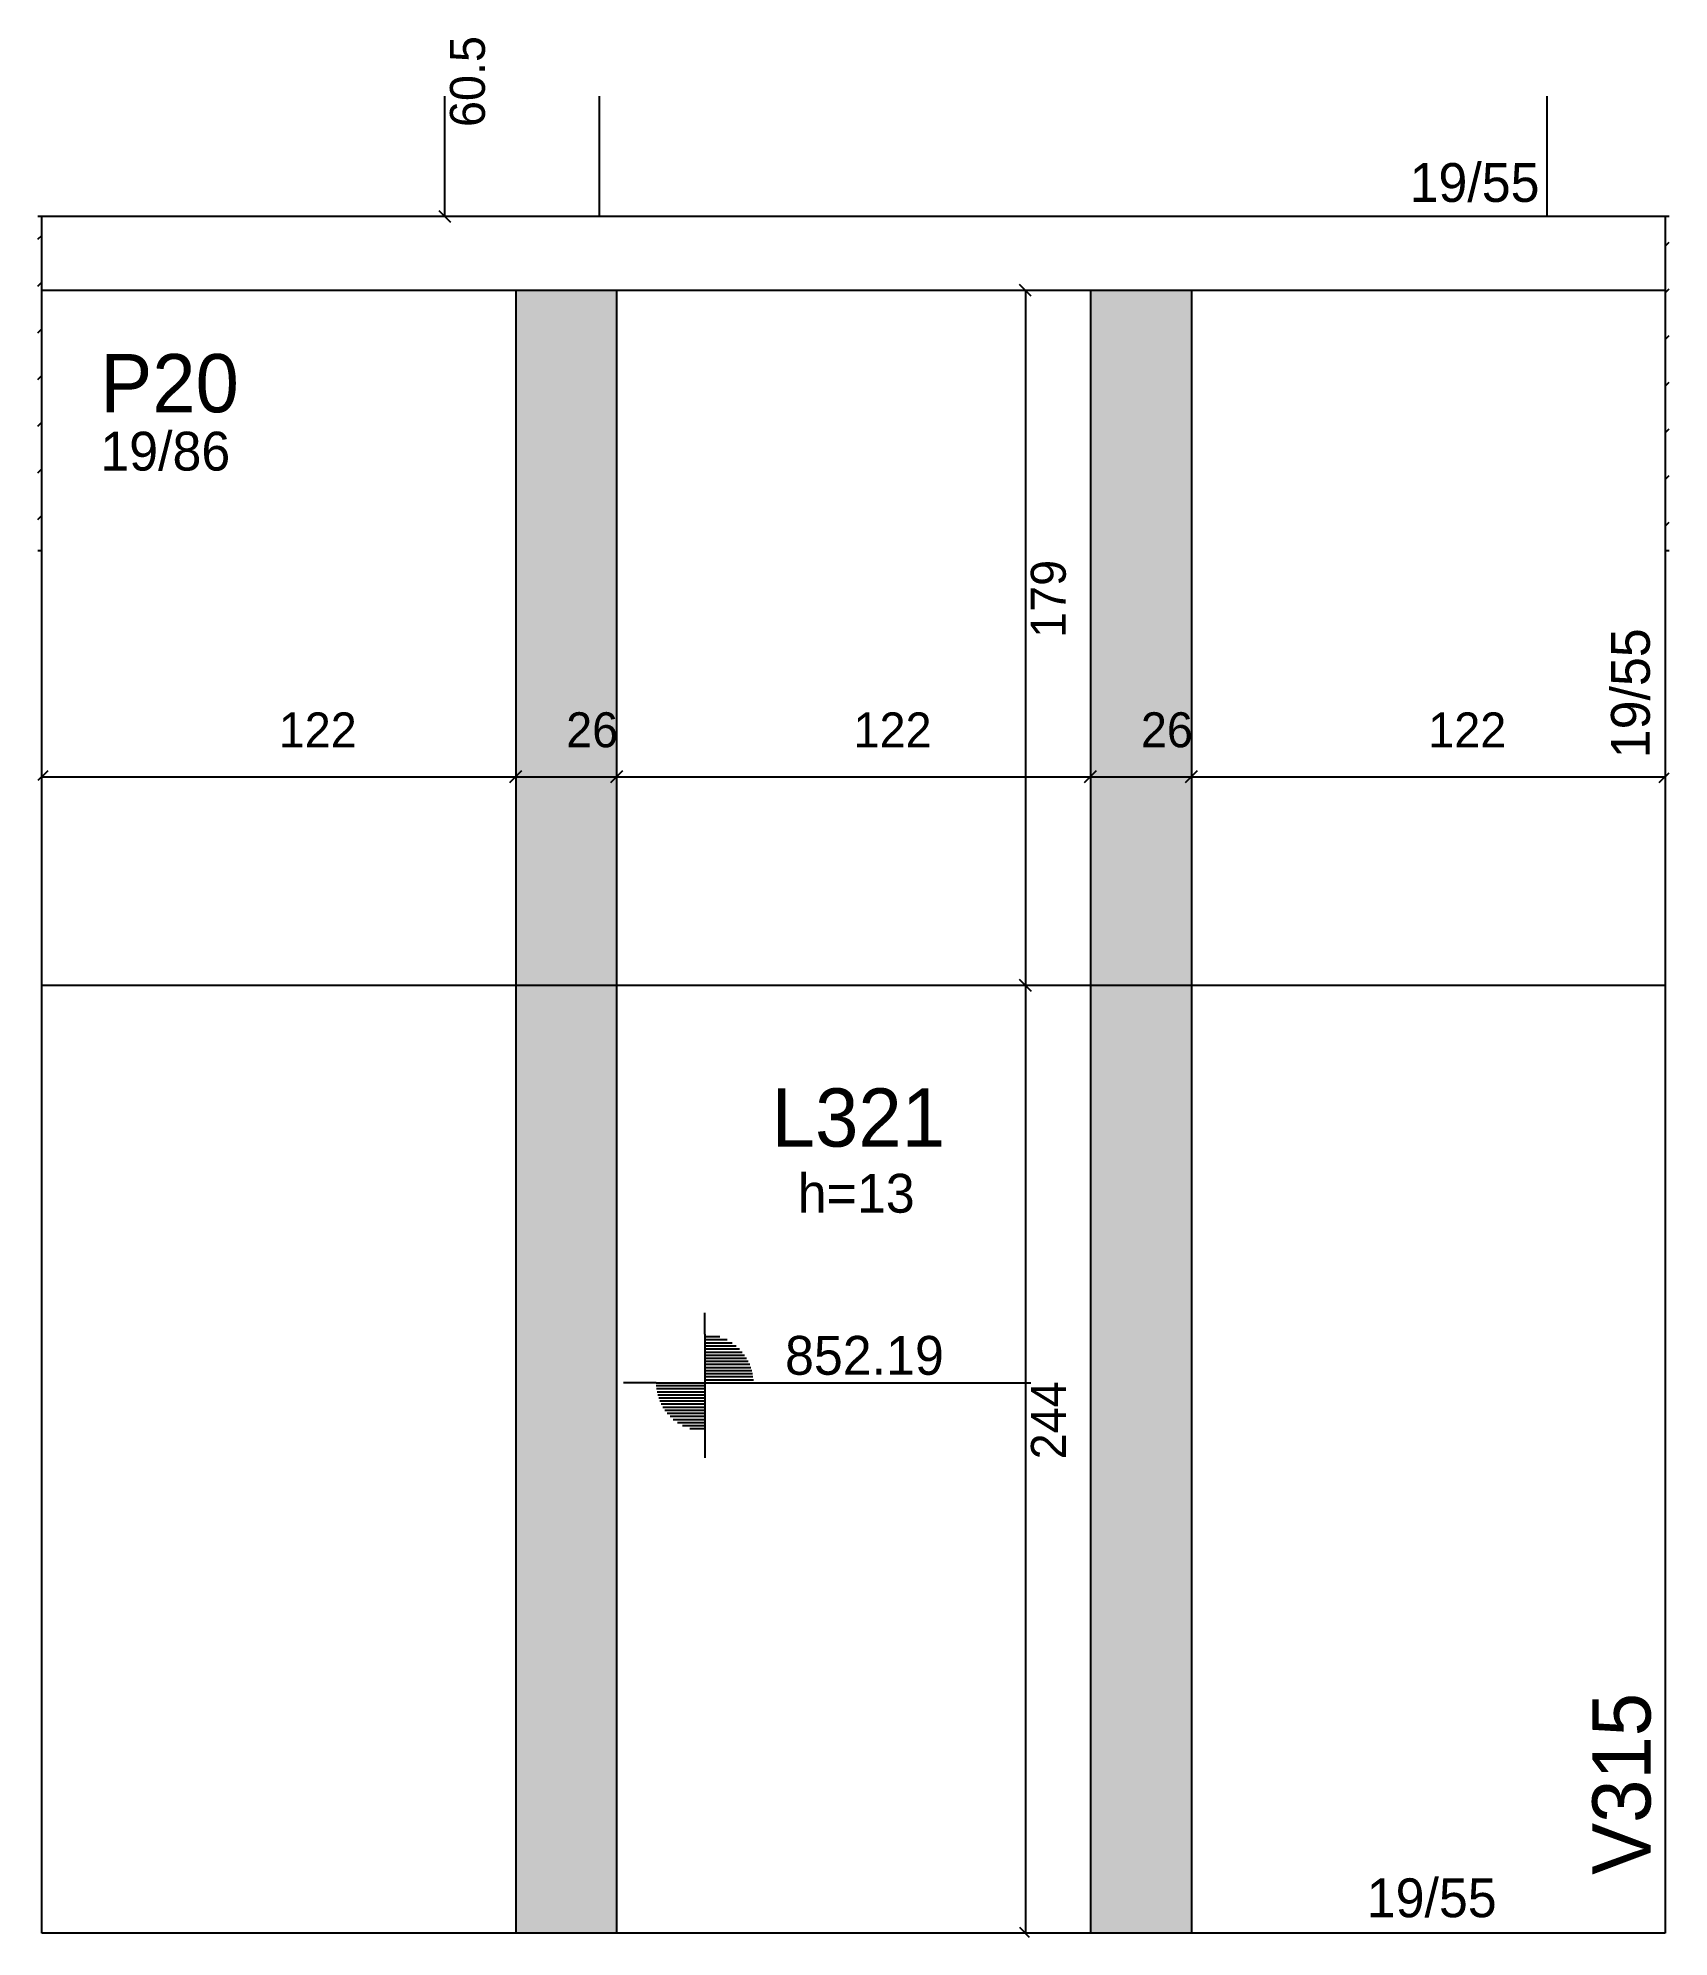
# Model space of a CAD drawing. Header units: metres. Extents: x 3603 to 4023, y 1667 to 2156.
import ezdxf

# ---------------------------------------------------------------- set-up
doc = ezdxf.new("R2010")
doc.units = ezdxf.units.M
for name, color, linetype in [('3', 7, 'Continuous'), ('4', 7, 'Continuous'), ('7', 7, 'Continuous'), ('9', 7, 'Continuous'), ('Hachura', 7, 'Continuous'), ('Painéis', 7, 'Continuous')]:
    doc.layers.add(name, color=color, linetype=linetype)

msp = doc.modelspace()

# ---------------------------------------------------------------- hatches: boundary and pattern name
at = {"layer": '9'}
h = msp.add_hatch(color=7, dxfattribs=at)
h.dxf.hatch_style = 1
h.paths.add_polyline_path([(3604.07, 1890.94), (3604.07, 1890.94), (3604.07, 2090.94), (3604.07, 2090.94), (3604.07, 1890.94)])
at = {"layer": 'Hachura'}
h = msp.add_hatch(color=7, dxfattribs=at)
h.dxf.hatch_style = 1
h.paths.add_polyline_path([(3726.08, 1667.94), (3752.08, 1667.94), (3752.08, 2090.94), (3726.08, 2090.94), (3726.08, 1667.94)])
h = msp.add_hatch(color=7, dxfattribs=at)
h.dxf.hatch_style = 1
h.paths.add_polyline_path([(3874.08, 1667.94), (3900.08, 1667.94), (3900.08, 2090.94), (3874.08, 2090.94), (3874.08, 1667.94)])

# ---------------------------------------------------------------- linework, layer by layer
at = {"layer": '3', "color": 3, "lineweight": 25}
for p, q in [((3603.07, 2104.06), (3604.07, 2105.05)), ((4022.07, 2102.32), (4023.07, 2103.33)), ((3603.07, 2092.04), (3604.07, 2093.03)), ((4022.07, 2090.3), (4023.07, 2091.31)), ((3603.07, 2080.01), (3604.07, 2081.01)), ((4022.07, 2078.28), (4023.07, 2079.29)), ((3603.07, 2067.99), (3604.07, 2068.99)), ((4022.07, 2066.26), (4023.07, 2067.27)), ((3603.07, 2055.97), (3604.07, 2056.97)), ((4022.07, 2054.24), (4023.07, 2055.24)), ((3603.07, 2043.95), (3604.07, 2044.95)), ((4022.07, 2042.22), (4023.07, 2043.22)), ((3603.07, 2031.93), (3604.07, 2032.93)), ((4022.07, 2030.2), (4023.07, 2031.2)), ((3774.78, 1822.15), (3774.78, 1827.65)), ((3774.78, 1822.15), (3774.78, 1797.15)), ((3774.78, 1821.54), (3778.63, 1821.54)), ((3774.78, 1820.75), (3780.53, 1820.75)), ((3774.78, 1819.95), (3781.85, 1819.95)), ((3774.78, 1819.16), (3782.89, 1819.16)), ((3774.78, 1818.37), (3783.73, 1818.37)), ((3774.78, 1817.57), (3784.44, 1817.57)), ((3774.78, 1816.78), (3785.04, 1816.78)), ((3774.78, 1815.99), (3785.55, 1815.99)), ((3774.78, 1815.2), (3785.98, 1815.2)), ((3774.78, 1814.4), (3786.34, 1814.4)), ((3762.28, 1809.65), (3753.85, 1809.65)), ((3762.28, 1809.65), (3787.28, 1809.65)), ((3774.78, 1813.61), (3786.63, 1813.61)), ((3774.78, 1812.82), (3786.87, 1812.82)), ((3774.78, 1812.02), (3787.05, 1812.02)), ((3774.78, 1811.23), (3787.18, 1811.23)), ((3774.78, 1810.44), (3787.28, 1810.44)), ((3787.28, 1809.65), (3858.7, 1809.65)), ((3774.78, 1808.85), (3762.28, 1808.85)), ((3774.78, 1808.06), (3762.38, 1808.06)), ((3774.78, 1807.27), (3762.51, 1807.27)), ((3774.78, 1806.47), (3762.69, 1806.47)), ((3774.78, 1805.68), (3762.92, 1805.68)), ((3774.78, 1804.89), (3763.22, 1804.89)), ((3774.78, 1804.1), (3763.58, 1804.1)), ((3774.78, 1803.3), (3764.01, 1803.3)), ((3774.78, 1802.51), (3764.52, 1802.51)), ((3774.78, 1801.72), (3765.12, 1801.72)), ((3774.78, 1800.92), (3765.82, 1800.92)), ((3774.78, 1800.13), (3766.67, 1800.13)), ((3774.78, 1799.34), (3767.71, 1799.34)), ((3774.78, 1798.55), (3769.03, 1798.55)), ((3774.78, 1797.75), (3770.93, 1797.75)), ((3774.78, 1797.15), (3774.78, 1790.28))]:
    msp.add_line(p, q, dxfattribs=at)
for points in [[(4022.07, 2109.94), (3604.07, 2109.94)], [(3604.07, 2090.94), (4022.07, 2090.94)], [(3604.07, 1667.94), (3604.07, 2023.94)], [(4022.07, 2023.94), (4022.07, 1667.94)], [(4022.07, 1667.94), (3604.07, 1667.94)]]:
    msp.add_lwpolyline(points, dxfattribs=at)
at = {"layer": '7', "color": 7, "lineweight": 25}
for points in [[(3604.07, 2109.94), (3603.07, 2109.94)], [(3604.07, 2023.94), (3604.07, 2109.94)], [(4023.07, 2109.94), (4022.07, 2109.94)], [(4022.07, 2109.94), (4022.07, 2023.94)], [(3603.07, 2023.94), (3604.07, 2023.94)], [(4022.07, 2023.94), (4023.07, 2023.94)]]:
    msp.add_lwpolyline(points, dxfattribs=at)
at = {"layer": 'Painéis', "color": 4, "lineweight": 25}
for p, q in [((3707.76, 2140.94), (3707.76, 2109.94)), ((3857.33, 2090.94), (3857.33, 1911.94)), ((3604.07, 1965.69), (3726.08, 1965.69)), ((3726.08, 1965.69), (3752.08, 1965.69)), ((3752.08, 1965.69), (3874.08, 1965.69)), ((3874.08, 1965.69), (3900.08, 1965.69)), ((3900.08, 1965.69), (4022.07, 1965.69)), ((3857.33, 1911.94), (3857.33, 1667.94))]:
    msp.add_line(p, q, dxfattribs=at)
at = {"layer": 'Painéis', "color": 200, "lineweight": 25}
for p, q in [((3747.57, 2140.94), (3747.57, 2109.94)), ((3991.57, 2140.94), (3991.57, 2109.94)), ((3726.08, 2090.94), (3726.08, 1667.94)), ((3752.08, 2090.94), (3752.08, 1667.94)), ((3874.08, 2090.94), (3874.08, 1667.94)), ((3900.08, 2090.94), (3900.08, 1667.94)), ((4021.98, 1911.94), (3603.98, 1911.94))]:
    msp.add_line(p, q, dxfattribs=at)
at = {"layer": 'Painéis', "color": 0, "lineweight": 25}
for p, q in [((3706.26, 2111.44), (3709.26, 2108.44)), ((3858.83, 2089.44), (3855.83, 2092.44)), ((3605.57, 1967.19), (3603.07, 1964.69)), ((3724.58, 1964.19), (3727.58, 1967.19)), ((3727.58, 1967.19), (3724.58, 1964.19)), ((3750.58, 1964.19), (3753.58, 1967.19)), ((3753.58, 1967.19), (3750.58, 1964.19)), ((3872.58, 1964.19), (3875.58, 1967.19)), ((3875.58, 1967.19), (3872.58, 1964.19)), ((3898.58, 1964.19), (3901.58, 1967.19)), ((3901.58, 1967.19), (3898.58, 1964.19)), ((4020.57, 1964.19), (4023.07, 1966.69)), ((3855.83, 1913.44), (3858.83, 1910.44)), ((3858.83, 1910.44), (3855.83, 1913.44)), ((3855.83, 1669.44), (3858.33, 1666.94))]:
    msp.add_line(p, q, dxfattribs=at)

# ---------------------------------------------------------------- texts
at = {"layer": '3', "color": 3, "lineweight": 25}
for s, p in [('19/55', (3956.26, 2113.69)), ('19/86', (3619.12, 2044.52)), ('h=13', (3798.7, 1853.44)), ('852.19', (3795.44, 1811.71)), ('19/55', (3945.23, 1672.04))]:
    msp.add_text(s, height=10, dxfattribs=at).set_placement(p)
msp.add_text('19/55', height=10, rotation=90, dxfattribs=at).set_placement((4018.12, 1970.45))
at = {"layer": '4', "color": 4, "lineweight": 25}
for s, p in [('P20', (3619.12, 2059.52)), ('L321', (3792.02, 1870.44))]:
    msp.add_text(s, height=15, dxfattribs=at).set_placement(p)
msp.add_text('V315', height=15, rotation=90, dxfattribs=at).set_placement((4018.32, 1682.94))
at = {"layer": 'Painéis', "color": 240, "lineweight": 25}
for s, p in [('60.5', (3718.16, 2132.98)), ('179', (3867.73, 2001.44)), ('244', (3867.76, 1789.94))]:
    msp.add_text(s, height=9, rotation=90, dxfattribs=at).set_placement(p)
for s, p in [('122', (3665.07, 1973.24)), ('26', (3739.08, 1973.28)), ('122', (3813.08, 1973.24)), ('26', (3887.08, 1973.28)), ('122', (3961.07, 1973.24))]:
    msp.add_text(s, height=9, dxfattribs=at).set_placement(p)

doc.saveas('drawing.dxf')
